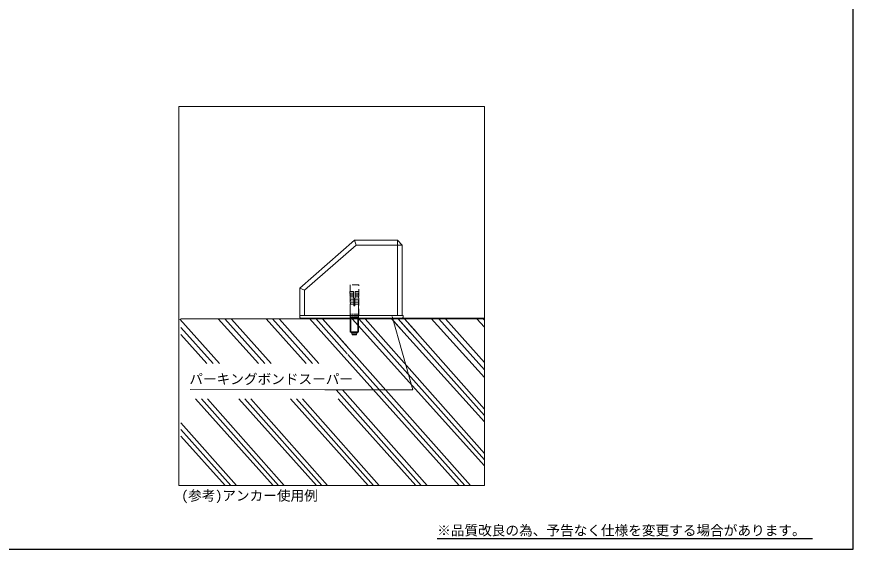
# Model space of a CAD drawing. Units: millimetres, scale not verified. Extents: x -1224 to 1080, y -808 to 808.
# Drawn here: x -146 to 1080, y -808 to -28 of the extents above; entities that cross this region are included whole.
import ezdxf
from ezdxf.enums import TextEntityAlignment as Align

# ---------------------------------------------------------------- set-up
doc = ezdxf.new("R2010")
doc.units = ezdxf.units.MM
doc.header["$LTSCALE"] = 8
doc.linetypes.add('DASHED1', pattern=[1.8, 1.2, -0.6])
doc.layers.add('0-0', color=4, linetype='Continuous')
doc.layers.add('0-1', color=7, linetype='Continuous', lineweight=18)
doc.styles.add('ＭＳ ゴシック', font='')
doc.styles.get('ＭＳ ゴシック').set_extended_font_data('MS Gothic')

msp = doc.modelspace()

# ---------------------------------------------------------------- linework, layer by layer
at = {"layer": '0-0', "color": 7}
for p, q in [((1080.019, -807.668), (1080.019, 808.332)), ((470.341, -791.775), (1020.345, -791.775)), ((-1223.981, -807.668), (1080.019, -807.668))]:
    msp.add_line(p, q, dxfattribs=at)
msp.add_lwpolyline([(-1223.981, -807.668), (1080.019, -807.668), (1080.019, 808.332), (-1223.981, 808.332)], close=True, dxfattribs=at)
at = {"layer": '0-1'}
for p, q in [((269.051, -425.248), (349.051, -355.248)), ((349.051, -355.248), (412.051, -355.248)), ((349.051, -355.248), (351.681, -362.248)), ((349.051, -355.248), (351.681, -362.248)), ((412.051, -355.248), (419.051, -362.248)), ((276.051, -428.425), (351.681, -362.248)), ((419.051, -362.248), (419.051, -465.248)), ((269.051, -425.248), (276.051, -428.425)), ((269.051, -425.248), (276.051, -428.425)), ((349.651, -448.625), (348.451, -448.625)), ((269.036, -465.248), (420.594, -465.248)), ((93.473, -470.486), (151.228, -535.529)), ((94.814, -470.038), (336.81, -470.038)), ((149.631, -470.038), (208.503, -535.529)), ((159.129, -470.038), (217.596, -535.529)), ((169.103, -470.486), (226.858, -535.529)), ((219.65, -470.038), (278.526, -535.529)), ((229.157, -470.038), (287.622, -535.529)), ((239.126, -470.486), (296.88, -535.529)), ((283.022, -469.769), (502.691, -714.129)), ((292.527, -469.769), (338.613, -521.391)), ((302.342, -470.038), (519.09, -714.129)), ((302.74, -470.486), (339.34, -511.703)), ((539.66, -469.456), (336.498, -469.414)), ((345.83, -470.038), (539.66, -685.651)), ((355.333, -470.038), (539.66, -676.514)), ((361.293, -470.038), (539.66, -470.038)), ((364.909, -470.038), (539.66, -667.355)), ((366.277, -470.038), (539.66, -470.038)), ((380.005, -469.181), (380.005, -469.423)), ((403.311, -469.769), (421.54, -490.024)), ((403.553, -470.038), (539.66, -621.274)), ((434.425, -574.384), (404.31, -466.825)), ((412.811, -469.769), (430.896, -490.024)), ((413.051, -470.038), (539.66, -611.84)), ((422.628, -470.038), (539.66, -602.339)), ((423.025, -470.486), (440.307, -490.024)), ((461.388, -469.891), (539.66, -556.228)), ((472.576, -470.299), (539.66, -545.092)), ((482.46, -470.038), (539.66, -533.993)), ((528.447, -470.038), (539.66, -482.576)), ((537.946, -470.038), (539.66, -471.97)), ((94.814, -482.712), (141.966, -535.529)), ((94.814, -493.195), (132.871, -535.529)), ((339.49, -522.374), (510.678, -714.129)), ((108.396, -573.911), (305.888, -574.384)), ((305.888, -574.384), (434.425, -574.384)), ((322.31, -574.384), (447.064, -714.129)), ((331.382, -574.384), (455.468, -714.129)), ((116.06, -587.603), (229.814, -714.129)), ((124.833, -587.603), (237.797, -714.129)), ((133.854, -587.603), (246.204, -714.129)), ((179.684, -587.603), (293.428, -714.129)), ((188.455, -587.603), (301.411, -714.129)), ((197.468, -587.603), (309.818, -714.129)), ((255.314, -587.603), (369.053, -714.129)), ((264.085, -587.603), (377.041, -714.129)), ((273.098, -587.603), (385.448, -714.129)), ((325.34, -587.603), (439.085, -714.129)), ((94.839, -622.56), (176.181, -714.129)), ((94.839, -632.467), (167.773, -714.129)), ((94.839, -641.907), (159.79, -714.129))]:
    msp.add_line(p, q, dxfattribs=at)
at = {"layer": '0-1', "color": 4, "linetype": 'DASHED1'}
for p, q in [((342.701, -420.248), (342.701, -465.248)), ((355.401, -420.248), (342.701, -420.248)), ((355.401, -465.248), (355.401, -420.248))]:
    msp.add_line(p, q, dxfattribs=at)
at = {"layer": '0-1', "color": 4}
for p, q in [((342.409, -430.237), (347.806, -430.049)), ((342.409, -430.237), (342.496, -432.736)), ((342.496, -432.736), (347.893, -432.547)), ((347.98, -435.046), (342.583, -435.234)), ((342.583, -435.234), (342.653, -437.233)), ((348.05, -437.045), (342.653, -437.233)), ((348.137, -439.543), (342.741, -439.732)), ((342.741, -439.732), (342.81, -441.73)), ((348.451, -448.538), (347.806, -430.049)), ((350.297, -430.049), (349.651, -448.538)), ((349.965, -439.543), (355.362, -439.732)), ((350.053, -437.045), (355.449, -437.233)), ((350.122, -435.046), (355.519, -435.234)), ((355.606, -432.736), (350.21, -432.547)), ((350.297, -430.049), (355.694, -430.237)), ((355.362, -439.732), (355.292, -441.73)), ((355.519, -435.234), (355.449, -437.233)), ((355.694, -430.237), (355.606, -432.736)), ((348.207, -441.542), (342.81, -441.73)), ((348.294, -444.04), (342.898, -444.229)), ((342.898, -444.229), (342.967, -446.228)), ((348.364, -446.039), (342.967, -446.228)), ((343.051, -448.538), (343.051, -467.705)), ((348.451, -448.538), (343.055, -448.726)), ((348.451, -448.538), (348.451, -451.038)), ((349.651, -448.538), (355.048, -448.726)), ((349.651, -448.538), (349.651, -451.038)), ((349.739, -446.039), (355.135, -446.228)), ((349.808, -444.04), (355.205, -444.229)), ((349.896, -441.542), (355.292, -441.73)), ((355.051, -448.538), (355.051, -467.705)), ((355.205, -444.229), (355.135, -446.228)), ((344.451, -463.538), (343.051, -463.538)), ((345.251, -463.538), (347.251, -463.538)), ((348.051, -463.538), (350.051, -463.538)), ((352.851, -463.538), (350.851, -463.538)), ((353.651, -463.538), (355.051, -463.538)), ((339.024, -470.341), (338.9, -470.217)), ((344.451, -466.038), (343.051, -466.038)), ((343.051, -467.705), (343.676, -470.038)), ((355.051, -467.705), (343.051, -467.705)), ((343.051, -470.038), (343.051, -483.616)), ((344.001, -470.038), (344.001, -489.864)), ((345.251, -466.038), (347.251, -466.038)), ((348.051, -466.038), (350.051, -466.038)), ((352.851, -466.038), (350.851, -466.038)), ((353.651, -466.038), (355.051, -466.038)), ((354.101, -470.038), (354.101, -489.864)), ((355.051, -467.705), (354.426, -470.038)), ((355.051, -470.038), (355.051, -489.316)), ((343.051, -483.616), (343.051, -489.316)), ((355.051, -489.316), (343.051, -489.316)), ((344.301, -490.038), (343.051, -489.316)), ((344.301, -490.038), (353.801, -490.038)), ((345.801, -490.238), (352.301, -490.238)), ((353.801, -490.038), (355.051, -489.316)), ((345.301, -490.738), (345.301, -492.13)), ((352.801, -492.13), (345.301, -492.13)), ((346.406, -493.738), (351.697, -493.738)), ((352.801, -490.738), (352.801, -492.13))]:
    msp.add_line(p, q, dxfattribs=at)
at = {"layer": '0-1', "color": 3}
for p, q in [((348.451, -451.038), (349.651, -451.038)), ((361.293, -470.038), (336.81, -470.038))]:
    msp.add_line(p, q, dxfattribs=at)
at = {"layer": '0-1', "color": 5}
msp.add_line((357.901, -465.248), (388.5, -465.248), dxfattribs=at)
at = {"layer": '0-1'}
for points in [[(91.581, -714.129), (539.66, -714.129), (539.66, -159.445), (91.581, -159.445)], [(91.581, -159.445), (91.581, -714.129), (539.66, -714.129), (539.66, -159.445)], [(91.581, -714.129), (539.66, -714.129), (539.66, -159.445), (91.581, -159.445)]]:
    msp.add_lwpolyline(points, close=True, dxfattribs=at)
for points in [[(419.051, -465.248), (269.051, -465.248), (269.051, -425.248), (349.051, -355.248)], [(412.051, -355.248), (412.051, -362.248), (419.051, -362.248)], [(276.051, -465.248), (276.051, -428.425), (351.681, -362.248), (412.051, -362.248), (412.051, -465.248)], [(268.911, -466.61), (268.912, -466.58), (268.913, -466.55), (268.914, -466.52), (268.914, -466.49), (268.915, -466.46), (268.916, -466.43), (268.916, -466.399), (268.917, -466.369), (268.917, -466.339), (268.918, -466.308), (268.918, -466.277), (268.919, -466.247), (268.919, -466.216), (268.919, -466.185), (268.919, -466.154), (268.919, -466.123), (268.92, -466.071), (268.921, -466.019), (268.923, -465.967), (268.926, -465.915), (268.931, -465.863), (268.936, -465.812), (268.942, -465.76), (268.948, -465.708), (268.956, -465.657), (268.965, -465.605), (268.974, -465.554), (268.985, -465.503), (268.996, -465.451), (269.009, -465.4), (269.022, -465.35), (269.036, -465.299), (269.051, -465.248)], [(420.594, -465.259), (420.601, -465.306), (420.607, -465.354), (420.612, -465.401), (420.617, -465.449), (420.622, -465.498), (420.626, -465.546), (420.63, -465.595), (420.633, -465.643), (420.636, -465.692), (420.638, -465.742), (420.64, -465.791), (420.642, -465.841), (420.643, -465.891), (420.644, -465.941), (420.645, -465.991), (420.645, -466.041), (420.645, -466.087), (420.645, -466.132), (420.645, -466.177), (420.645, -466.222), (420.645, -466.267), (420.644, -466.311), (420.644, -466.355), (420.643, -466.399), (420.643, -466.443), (420.642, -466.487), (420.641, -466.531), (420.64, -466.574), (420.638, -466.617), (420.637, -466.66), (420.635, -466.703), (420.633, -466.746), (420.631, -466.789), (420.629, -466.831), (420.626, -466.873), (420.623, -466.915), (420.62, -466.957), (420.616, -466.998), (420.612, -467.039)], [(268.955, -467.695), (268.95, -467.669), (268.946, -467.643), (268.942, -467.617), (268.939, -467.591), (268.935, -467.565), (268.932, -467.539), (268.929, -467.512), (268.926, -467.486), (268.923, -467.459), (268.921, -467.432), (268.919, -467.405), (268.917, -467.378), (268.915, -467.351), (268.914, -467.324), (268.912, -467.297), (268.911, -467.269), (268.91, -467.242), (268.909, -467.214), (268.908, -467.186), (268.907, -467.158), (268.907, -467.13), (268.906, -467.102), (268.906, -467.074), (268.906, -467.046), (268.905, -467.017), (268.905, -466.989), (268.906, -466.96), (268.906, -466.931), (268.906, -466.903), (268.906, -466.874), (268.907, -466.845), (268.907, -466.816), (268.908, -466.786), (268.908, -466.757), (268.909, -466.728), (268.909, -466.698), (268.91, -466.669), (268.911, -466.639), (268.911, -466.61)], [(269.119, -468.271), (269.106, -468.249), (269.094, -468.226), (269.082, -468.204), (269.071, -468.181), (269.06, -468.158), (269.05, -468.135), (269.04, -468.111), (269.03, -468.088), (269.021, -468.064), (269.012, -468.041), (269.003, -468.017), (268.995, -467.993), (268.987, -467.969), (268.979, -467.945), (268.972, -467.92), (268.965, -467.896), (268.958, -467.871), (268.951, -467.846), (268.945, -467.821), (268.94, -467.796), (268.934, -467.771), (268.929, -467.746), (268.924, -467.72), (268.919, -467.695)], [(269.994, -469.014), (269.961, -468.998), (269.928, -468.982), (269.895, -468.966), (269.864, -468.95), (269.833, -468.934), (269.803, -468.917), (269.773, -468.901), (269.744, -468.884), (269.716, -468.866), (269.688, -468.849), (269.661, -468.832), (269.634, -468.814), (269.608, -468.796), (269.583, -468.778), (269.558, -468.76), (269.534, -468.741), (269.51, -468.723), (269.487, -468.704), (269.464, -468.685), (269.442, -468.666), (269.421, -468.647), (269.4, -468.627), (269.379, -468.608), (269.359, -468.588), (269.34, -468.568), (269.321, -468.548), (269.303, -468.527), (269.285, -468.507), (269.267, -468.486), (269.25, -468.465), (269.234, -468.444), (269.218, -468.423), (269.202, -468.402), (269.187, -468.381), (269.173, -468.359), (269.159, -468.337), (269.145, -468.315), (269.132, -468.293), (269.119, -468.271)], [(274.428, -469.386), (273.804, -469.386), (273.248, -469.386), (272.761, -469.386), (272.343, -469.386), (271.995, -469.385), (271.718, -469.385), (271.514, -469.385), (271.384, -469.385), (271.328, -469.385), (271.283, -469.378), (271.228, -469.369), (271.173, -469.359), (271.119, -469.349), (271.066, -469.339), (271.014, -469.328), (270.963, -469.318), (270.912, -469.307), (270.862, -469.296), (270.813, -469.284), (270.765, -469.273), (270.718, -469.261), (270.671, -469.249), (270.626, -469.237), (270.581, -469.224), (270.536, -469.212), (270.493, -469.199), (270.45, -469.186), (270.408, -469.173), (270.367, -469.159), (270.327, -469.146), (270.287, -469.132), (270.248, -469.118), (270.209, -469.104), (270.172, -469.089), (270.135, -469.074), (270.099, -469.06), (270.063, -469.045), (270.028, -469.029), (269.994, -469.014)], [(336.498, -469.414), (333.698, -469.414), (330.899, -469.413), (328.101, -469.412), (325.307, -469.412), (322.516, -469.411), (319.729, -469.411), (316.949, -469.41), (314.175, -469.409), (311.409, -469.409), (308.652, -469.408), (305.905, -469.408), (303.169, -469.407), (300.445, -469.407), (297.734, -469.406), (295.036, -469.406), (292.354, -469.405), (289.688, -469.404), (287.039, -469.404), (284.408, -469.403), (281.796, -469.403), (279.204, -469.402), (276.633, -469.402), (274.085, -469.401), (271.56, -469.401)], [(377.061, -469.422), (373.49, -469.422), (369.895, -469.421), (366.277, -469.42)], [(471.525, -469.442), (470.785, -469.442), (469.926, -469.442), (468.952, -469.442), (467.865, -469.441), (466.667, -469.441), (465.36, -469.441), (463.947, -469.44), (462.431, -469.44), (460.814, -469.44), (459.097, -469.439), (457.284, -469.439), (455.377, -469.439), (453.379, -469.438), (451.291, -469.438), (449.116, -469.437), (446.857, -469.437), (444.515, -469.436), (442.094, -469.436), (439.595, -469.435), (437.022, -469.435), (434.376, -469.434), (431.659, -469.434), (428.875, -469.433), (426.026, -469.433), (423.113, -469.432), (420.14, -469.431), (417.109, -469.431), (414.022, -469.43), (410.881, -469.429), (407.689, -469.429), (404.449, -469.428), (401.162, -469.427), (397.832, -469.427), (394.46, -469.426), (391.049, -469.425), (387.601, -469.425), (384.119, -469.424), (380.605, -469.423), (377.061, -469.422)], [(418.219, -469.323), (418.147, -469.336), (418.074, -469.35), (418, -469.362), (417.924, -469.374), (417.846, -469.386), (417.768, -469.397), (417.687, -469.408), (417.606, -469.418), (417.522, -469.428), (417.438, -469.437), (417.374, -469.442), (417.259, -469.442), (417.015, -469.442), (416.643, -469.442), (416.145, -469.442), (415.525, -469.442)], [(420.068, -468.447), (420.041, -468.477), (420.012, -468.507), (419.983, -468.536), (419.952, -468.565), (419.921, -468.593), (419.889, -468.622), (419.856, -468.649), (419.822, -468.677), (419.787, -468.704), (419.75, -468.73), (419.713, -468.757), (419.675, -468.783), (419.636, -468.808), (419.596, -468.833), (419.555, -468.858), (419.513, -468.882), (419.47, -468.906), (419.425, -468.93), (419.38, -468.953), (419.333, -468.975), (419.286, -468.998), (419.237, -469.019), (419.187, -469.041), (419.136, -469.062), (419.083, -469.082), (419.03, -469.103), (418.975, -469.122), (418.919, -469.141), (418.862, -469.16), (418.803, -469.179), (418.744, -469.196), (418.683, -469.214), (418.621, -469.231), (418.557, -469.247), (418.492, -469.263), (418.426, -469.279), (418.358, -469.294), (418.289, -469.309), (418.219, -469.323)], [(420.612, -467.039), (420.608, -467.08), (420.603, -467.121), (420.598, -467.162), (420.593, -467.202), (420.587, -467.243), (420.581, -467.282), (420.575, -467.322), (420.568, -467.362), (420.561, -467.401), (420.553, -467.44), (420.544, -467.479), (420.536, -467.517), (420.526, -467.555), (420.517, -467.593), (420.506, -467.631), (420.496, -467.668), (420.484, -467.705), (420.472, -467.742), (420.46, -467.779), (420.447, -467.815), (420.433, -467.851), (420.419, -467.887), (420.404, -467.922), (420.388, -467.958), (420.372, -467.992), (420.355, -468.027), (420.337, -468.061), (420.319, -468.095), (420.3, -468.129), (420.28, -468.162), (420.26, -468.195), (420.239, -468.228), (420.217, -468.26), (420.194, -468.292), (420.171, -468.324), (420.146, -468.355), (420.121, -468.386), (420.095, -468.417), (420.068, -468.447)]]:
    msp.add_lwpolyline(points, dxfattribs=at)
at = {"layer": '0-1', "color": 4}
for centre, radius, start, end in [((339.814, -434.08), 3, 337.37568, 26.62432), ((339.971, -438.578), 3, 337.37568, 26.62432), ((362.551, -448.625), 16, 147.53826, 151.79352), ((335.551, -448.625), 16, 28.20648, 32.46174), ((358.131, -438.578), 3, 153.37568, 202.62432), ((358.288, -434.08), 3, 153.37568, 202.62432), ((340.128, -443.075), 3, 337.37568, 26.62432), ((340.285, -447.572), 3, 337.37568, 26.62432), ((357.817, -447.572), 3, 153.37568, 202.62432), ((357.974, -443.075), 3, 153.37568, 202.62432), ((345.801, -490.738), 0.5, 90, 180), ((349.051, -490.738), 4, 200.36413, 228.59038), ((349.051, -490.738), 4, 311.40962, 339.63587)]:
    msp.add_arc(centre, radius, start, end, dxfattribs=at)
at = {"layer": '0-1', "color": 3}
for centre, radius, start, end in [((346.351, -490.038), 0.2, 270, 0), ((351.751, -490.038), 0.2, 180, 270), ((352.301, -490.738), 0.5, 0, 90)]:
    msp.add_arc(centre, radius, start, end, dxfattribs=at)

# ---------------------------------------------------------------- texts
at = {"layer": '0-0', "style": 'ＭＳ ゴシック'}
for s, p in [('パーキングボンドスーパー', (107.129, -570.173)), ('(参考)アンカー使用例', (95.511, -740.854)), ('※品質改良の為、予告なく仕様を変更する場合があります。', (470.341, -791.775))]:
    msp.add_text(s, height=14.66, dxfattribs=at).set_placement(p, align=Align.BOTTOM_LEFT)

doc.saveas('drawing.dxf')
